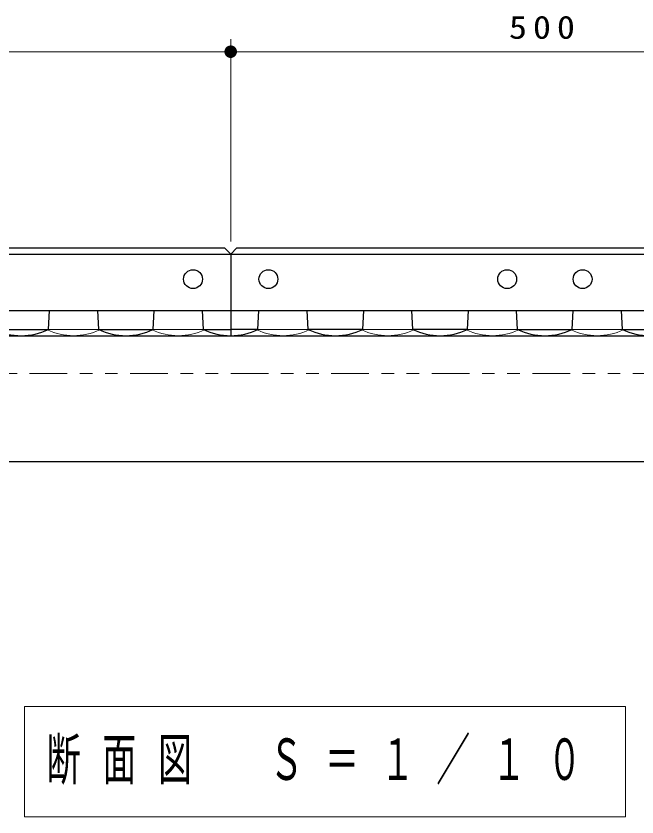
# Model space of a CAD drawing. Units: millimetres on the paper, scale 1:10. Extents: x 55 to 420, y -12 to 257.
# Drawn here: x 311.8 to 361.3, y 67.2 to 130.9 of the extents above; entities that cross this region are included whole.
import ezdxf

# ---------------------------------------------------------------- set-up
doc = ezdxf.new("R2010")
doc.units = ezdxf.units.MM
doc.linetypes.add('USER1', pattern=[4.5, 2.5, -2])
doc.linetypes.add('USER3', pattern=[8, 3, -1, 1, -1, 1, -1])
doc.layers.add('LY_1', color=7, linetype='USER1', lineweight=13)
doc.styles.add('ＭＳ ゴシック', font='')
doc.styles.get('ＭＳ ゴシック').set_extended_font_data('MS Gothic')

# ---------------------------------------------------------------- blocks, each defined once
blk = doc.blocks.new('filled_dot')
at = {"color": 0, "linetype": 'Continuous', "lineweight": -2, "const_width": 1.25}
blk.add_lwpolyline([(-0.625, 0, 1), (0.625, 0, 1)], format="xyb", close=True, dxfattribs=at)

msp = doc.modelspace()

# ---------------------------------------------------------------- linework, layer by layer
at = {"layer": 'LY_1', "linetype": 'Continuous'}
for p, q in [((328.927, 112.958), (328.927, 129.054)), ((288.927, 128.054), (328.927, 128.054)), ((328.927, 128.054), (378.927, 128.054)), ((314.431, 105.958), (318.422, 105.958)), ((322.765, 105.958), (326.755, 105.958)), ((335.089, 105.958), (331.098, 105.958)), ((343.422, 105.958), (339.431, 105.958)), ((351.755, 105.958), (347.765, 105.958)), ((356.098, 105.958), (360.089, 105.958)), ((312.527, 75.962), (312.527, 67.162)), ((360.327, 75.962), (312.527, 75.962)), ((360.327, 67.162), (360.327, 75.962)), ((312.527, 67.162), (360.327, 67.162))]:
    msp.add_line(p, q, dxfattribs=at)
at = {"layer": 'LY_1', "linetype": 'Continuous', "lineweight": 25}
for p, q in [((288.927, 112.458), (328.427, 112.458)), ((328.427, 112.458), (328.927, 111.958)), ((328.927, 111.958), (329.427, 112.458)), ((329.427, 112.458), (378.427, 112.458)), ((288.927, 111.958), (328.927, 111.958)), ((328.927, 111.958), (378.927, 111.958)), ((328.927, 111.958), (328.927, 107.458)), ((328.927, 111.958), (328.927, 107.458)), ((288.927, 107.458), (328.927, 107.458)), ((314.431, 105.96), (314.51, 107.458)), ((318.422, 105.96), (318.343, 107.458)), ((322.765, 105.96), (322.843, 107.458)), ((326.755, 105.96), (326.677, 107.458)), ((328.927, 107.458), (378.927, 107.458)), ((328.927, 107.458), (328.927, 105.458)), ((328.927, 107.458), (328.927, 105.458)), ((331.098, 105.96), (331.177, 107.458)), ((335.088, 105.96), (335.01, 107.458)), ((339.431, 105.96), (339.51, 107.458)), ((343.422, 105.96), (343.343, 107.458)), ((347.765, 105.96), (347.843, 107.458)), ((351.755, 105.96), (351.677, 107.458)), ((356.098, 105.96), (356.177, 107.458)), ((360.088, 105.96), (360.01, 107.458)), ((310.089, 105.958), (314.431, 105.958)), ((318.422, 105.958), (322.765, 105.958)), ((326.755, 105.958), (328.927, 105.958)), ((331.098, 105.958), (328.927, 105.958)), ((339.431, 105.958), (335.089, 105.958)), ((347.765, 105.958), (343.422, 105.958)), ((351.755, 105.958), (356.098, 105.958)), ((360.089, 105.958), (364.431, 105.958)), ((288.927, 105.458), (378.927, 105.458)), ((288.927, 105.458), (378.927, 105.458)), ((313.347, 105.458), (319.347, 105.458)), ((321.627, 105.458), (327.627, 105.458)), ((330.227, 105.458), (336.227, 105.458)), ((338.507, 105.458), (344.507, 105.458)), ((346.787, 105.458), (352.787, 105.458)), ((355.067, 105.458), (361.067, 105.458)), ((288.927, 95.458), (378.927, 95.458))]:
    msp.add_line(p, q, dxfattribs=at)
at = {"layer": 'LY_1', "linetype": 'USER3'}
msp.add_line((288.927, 102.458), (378.927, 102.458), dxfattribs=at)
at = {"layer": 'LY_1', "linetype": 'Continuous', "lineweight": 25}
for centre in [(325.927, 109.958), (331.927, 109.958), (350.927, 109.958), (356.927, 109.958)]:
    msp.add_circle(centre, 0.75, dxfattribs=at)
for centre, start, end in [((312.26, 110.405), 243.96361, 296.03639), ((320.593, 110.405), 243.96361, 296.03639), ((328.927, 110.405), 243.96361, 270), ((328.927, 110.405), 270, 296.03639), ((337.26, 110.405), 243.96361, 296.03639), ((345.593, 110.405), 243.96361, 296.03639), ((353.927, 110.405), 243.96361, 296.03639), ((362.26, 110.405), 243.96361, 296.03639)]:
    msp.add_arc(centre, 4.947, start, end, dxfattribs=at)
at = {"layer": 'LY_1', "linetype": 'Continuous'}
for centre in [(316.427, 110.405), (324.76, 110.405), (333.093, 110.405), (341.427, 110.405), (349.76, 110.405), (358.093, 110.405)]:
    msp.add_arc(centre, 4.947, 245.09463, 294.90537, dxfattribs=at)

# ---------------------------------------------------------------- block references
at = {"layer": 'LY_1', "xscale": 0.4, "yscale": 0.4, "rotation": 180}
msp.add_blockref('filled_dot', (328.927, 128.054), dxfattribs=at)

# ---------------------------------------------------------------- texts
at = {"layer": 'LY_1', "style": 'ＭＳ ゴシック'}
for s, insert, char_height, attachment_point in [('\\T1.33;\\W1.15;500', (353.927, 129.054), 1.833, 8), ('\\T1.64;\\W0.6;断面図\u3000Ｓ＝１／１０', (336.427, 71.562), 3.299, 5)]:
    msp.add_mtext(s, dxfattribs=dict(at, insert=insert, char_height=char_height, attachment_point=attachment_point))

doc.saveas('drawing.dxf')
